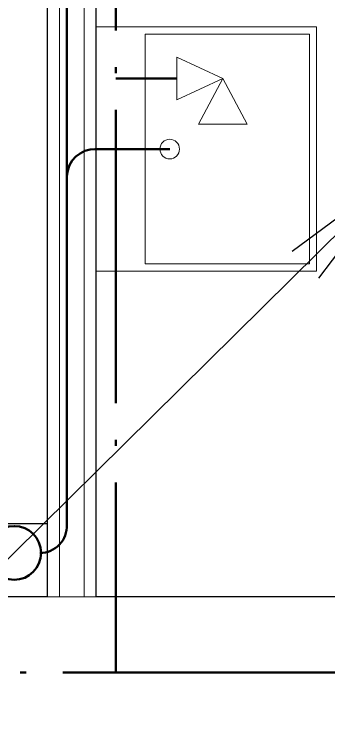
# Model space of a CAD drawing. Header units: millimetres. Extents: x 2377 to 264466, y -28213 to 61616.
# Drawn here: x 56450 to 57093, y 7202 to 8652 of the extents above; entities that cross this region are included whole.
import ezdxf

# ---------------------------------------------------------------- set-up
doc = ezdxf.new("R2010")
doc.units = ezdxf.units.MM
doc.linetypes.add('ACAD_ISO04W100', pattern=[30.5, 24, -3, 0.5, -3])
doc.layers.get('0').update_dxf_attribs({"color": 8})
for name, color, linetype, lineweight in [('Common Edges', 8, 'Continuous', 20), ('Plumbing Fixtures', 8, 'Continuous', 9), ('Walls', 8, 'Continuous', 25), ('ZTI- BATÉRIE', 6, 'Continuous', 18), ('ZTI- PRÍVOD STUDENEJ VODY', 5, 'ACAD_ISO04W100', 50), ('ZTI_KANAL', 30, 'Continuous', 50), ('ZTI_S_KANAL', 30, 'Continuous', 50)]:
    doc.layers.add(name, color=color, linetype=linetype, lineweight=lineweight)
doc.layers.add('ZT_SMER STUPANIA', color=4, linetype='Continuous')

# ---------------------------------------------------------------- blocks, each defined once
blk = doc.blocks.new('CS_Umyvadlo - CS_Umyvadlo-4710843-2NP _PRAC_')
at = {"layer": 'Plumbing Fixtures'}
for p, q in [((500, -150), (0, -150)), ((0, -150), (0, -600)), ((500, -600), (500, -150)), ((15, -500), (15, -164.5)), ((15, -164.5), (485, -164.5)), ((485, -164.5), (485, -500)), ((485, -500), (15, -500))]:
    blk.add_line(p, q, dxfattribs=at)
for start, end in [(0, 180), (180, 360)]:
    blk.add_arc((250, -450), 20, start, end, dxfattribs=at)
blk = doc.blocks.new('2NP podklad')
at = {"layer": 'Common Edges', "color": 252}
for p, q in [((56542.7, 9759.7), (56542.7, 7459.7)), ((56592.7, 7459.7), (56592.7, 9759.7)), ((56517.7, 7459.7), (56617.7, 7459.7))]:
    blk.add_line(p, q, dxfattribs=at)
at = {"layer": 'Walls', "color": 252}
for p, q in [((56617.7, 7459.7), (56617.7, 9759.7)), ((56517.7, 8959.7), (56517.7, 7459.7)), ((55542.7, 7609.7), (56517.7, 7609.7)), ((56517.7, 7459.7), (55542.7, 7459.7)), ((59367.7, 7459.7), (56617.7, 7459.7))]:
    blk.add_line(p, q, dxfattribs=at)
at = {"layer": 'Plumbing Fixtures', "color": 252, "rotation": 270}
blk.add_blockref('CS_Umyvadlo - CS_Umyvadlo-4710843-2NP _PRAC_', (57217.7, 8625.7), dxfattribs=at)
blk = doc.blocks.new('wc')
at = {"layer": 'ZTI- BATÉRIE'}
for points in [[(-51174.1, -164778.6), (-51174.1, -164678.6), (-51267.9, -164728.6), (-51174.1, -164778.6)], [(-51311.6, -164822.4), (-51224.1, -164822.4), (-51267.9, -164728.6), (-51311.6, -164822.4)]]:
    blk.add_lwpolyline(points, dxfattribs=at)
blk = doc.blocks.new('asasdasdasd')
at = {"layer": 'ZT_SMER STUPANIA', "color": 30, "linetype": 'Continuous'}
blk.add_line((26682.9, 6885.6), (25903.7, 6099), dxfattribs=at)
at = {"layer": 'ZT_SMER STUPANIA', "color": 30, "linetype": 'Continuous', "lineweight": 30}
for q in [(26066.6, 6317.4), (26120.5, 6264)]:
    blk.add_line((25903.7, 6099), q, dxfattribs=at)

msp = doc.modelspace()

# ---------------------------------------------------------------- block references
at = {"color": 0}
msp.add_blockref('2NP podklad', (0, 0), dxfattribs=at)

# ---------------------------------------------------------------- next in the draw order: linework, layer by layer
at = {"layer": 'ZTI- PRÍVOD STUDENEJ VODY', "ltscale": 25}
for points in [[(56657.7, 9218.6), (56657.7, 7305.1)], [(61724.4, 7556.3), (61724.4, 7305.1), (50227.7, 7305.1), (50227.7, 8966.3)], [(56782.5, 8520.2), (56657.7, 8520.2)]]:
    msp.add_lwpolyline(points, dxfattribs=at)
at = {"layer": 'ZTI_KANAL'}
for p, q in [((56557.7, 9020.8), (56557.7, 7607)), ((56767.7, 8375.7), (56615, 8375.7))]:
    msp.add_line(p, q, dxfattribs=at)
at = {"layer": 'ZTI_S_KANAL', "color": 30, "ltscale": 50}
msp.add_circle((56450, 7549.7), 55, dxfattribs=at)
at = {"layer": 'ZTI_S_KANAL', "ltscale": 50}
for centre, radius, start, end in [((56615, 8318.4), 57.3, 88.543, 177.6561), ((56502.7, 7604.7), 55, 270, 2.3955)]:
    msp.add_arc(centre, radius, start, end, dxfattribs=at)

# ---------------------------------------------------------------- next in the draw order: block references
at = {"layer": 'ZTI- PRÍVOD STUDENEJ VODY', "lineweight": 53, "rotation": 270}
msp.add_blockref('wc', (221604.9, -42747.6), dxfattribs=at)
at = {"layer": 'ZTI- PRÍVOD STUDENEJ VODY', "xscale": -1, "rotation": 90.0000000000005}
msp.add_blockref('asasdasdasd', (63335.6, 34232.5), dxfattribs=at)
at = {"layer": 'ZTI- PRÍVOD STUDENEJ VODY'}
msp.add_blockref('asasdasdasd', (29767.1, 664.1), dxfattribs=at)

doc.saveas('drawing.dxf')
